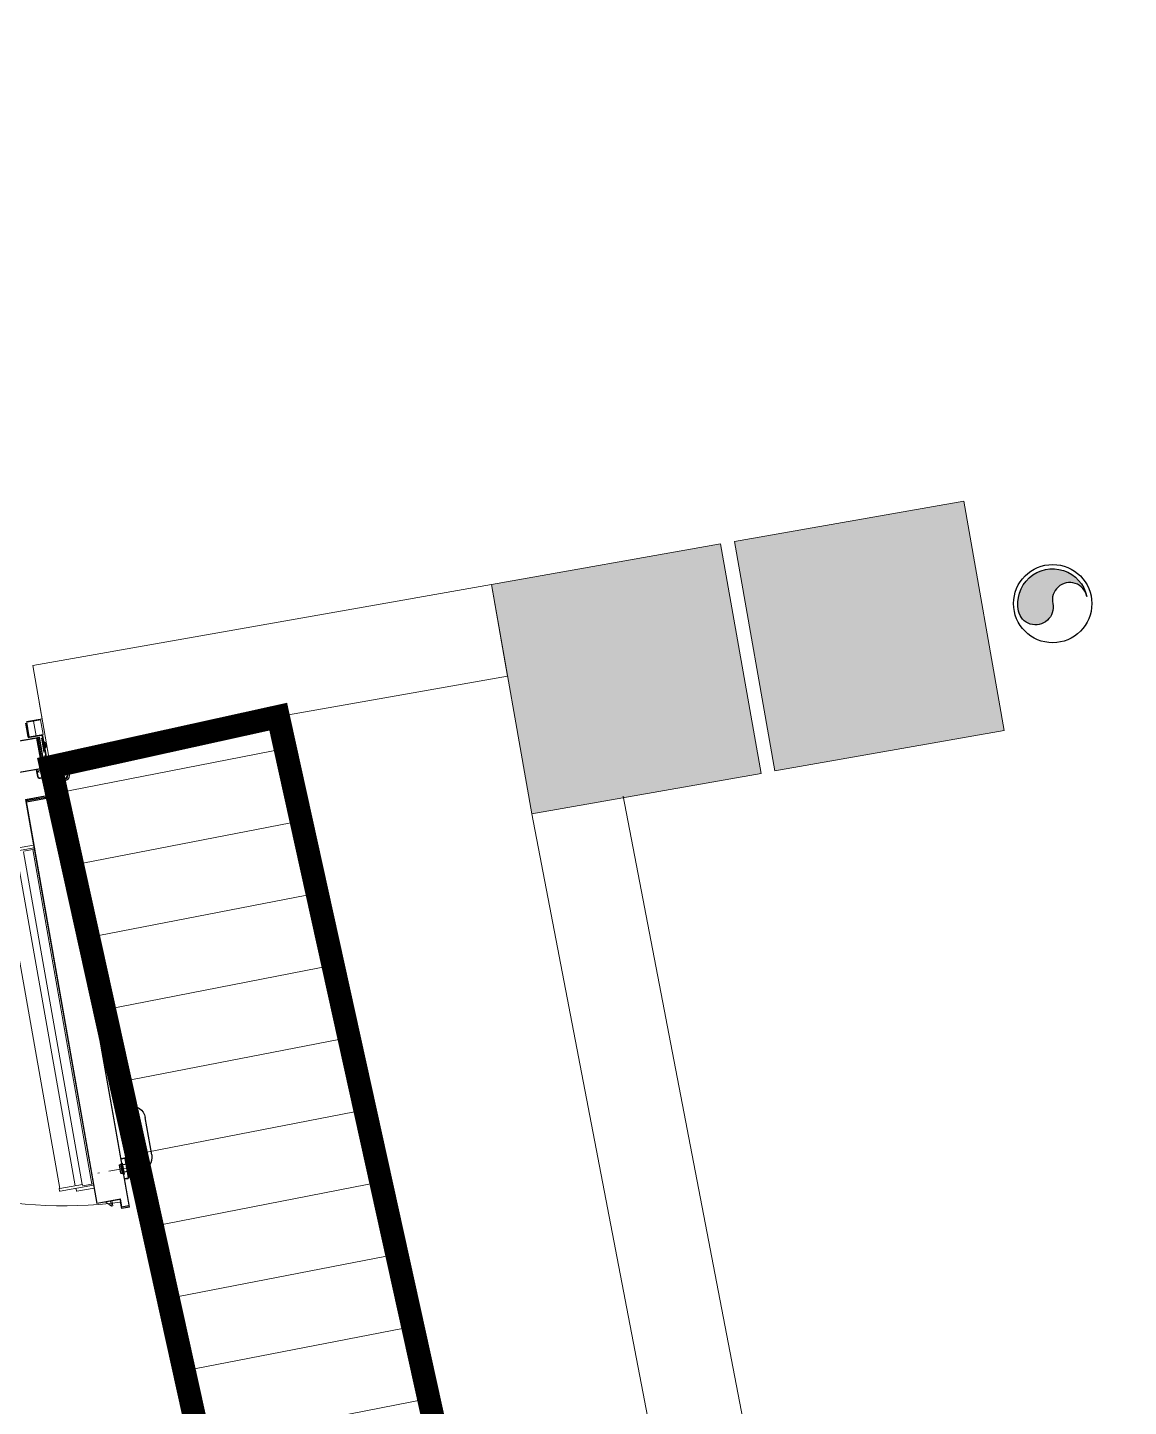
# Model space of a CAD drawing. Header units: centimetres. Extents: x 139057 to 200038, y 34824 to 80516.
# Drawn here: x 171570.5 to 171806.9, y 60644 to 60940 of the extents above; entities that cross this region are included whole.
import ezdxf

# ---------------------------------------------------------------- set-up
doc = ezdxf.new("R2010")
doc.units = ezdxf.units.CM
doc.header["$LTSCALE"] = 100
for name, pattern in [('DASHDOT', [2.35, 1.25, -0.5, 0.1, -0.5]), ('HIDDEN', [0.5, 0.25, -0.25]), ('HIDDEN2', [0.175, 0.125, -0.05]), ('TRATTEGGIATA', [0.75, 0.5, -0.25]), ('TRATTO-PUNTO', [1, 0.5, -0.25, 0, -0.25])]:
    doc.linetypes.add(name, pattern=pattern)
doc.layers.get('0').update_dxf_attribs({"lineweight": 0})
for name, color, linetype in [('1', 7, 'Continuous'), ('FOROMETRIE AREA G', 251, 'Continuous'), ('Layer1', 7, 'Continuous'), ('Layer2', 2, 'Continuous'), ('Layer3', 7, 'Continuous')]:
    doc.layers.add(name, color=color, linetype=linetype)
for name, color, linetype, lineweight in [('2', 8, 'HIDDEN', 18), ('3', 3, 'TRATTO-PUNTO', 15), ('4', 7, 'Continuous', 20), ('410_STRUTTURE_001-AM_0', 7, 'Continuous', 0), ('430_TAVOLATI_001-AM_0', 3, 'Continuous', 0), ('441_SERRAMENTI_001-AM_0', 1, 'Continuous', 0), ('454_PROIEZIONI_001-AM_0', 61, 'Continuous', 0), ('5', 7, 'Continuous', 20), ('6', 2, 'Continuous', 20)]:
    doc.layers.add(name, color=color, linetype=linetype, lineweight=lineweight)

# ---------------------------------------------------------------- blocks, each defined once
blk = doc.blocks.new('CRN190C')
at = {"layer": 'Layer1', "color": 9}
for p, q in [((-28.5, 11), (-28.5, -5.5)), ((-28.5, 11), (-27, 11)), ((-27, 11), (-27, -4.5)), ((-4.599999999627471, 0), (-4.599999999627471, -4)), ((-4.599999999627471, 0), (4.599999999627471, 0)), ((-3.099999999627471, 0), (-3.099999999627471, -4)), ((3.099999999627471, 0), (3.099999999627471, -4)), ((4.599999999627471, 0), (4.599999999627471, -4)), ((11.5, 11), (11.5, -4.5)), ((11.5, 11), (13, 11)), ((13, 11), (13, -5.5)), ((-28, -6), (-5.099999999627471, -6)), ((-27, -4.5), (-5.099999999627471, -4.5)), ((-5.099999999627471, -6), (5.099999999627471, -6)), ((11.5, -4.5), (5.099999999627471, -4.5)), ((5.099999999627471, -6), (12.5, -6))]:
    blk.add_line(p, q, dxfattribs=at)
for centre, radius, start, end in [((-28, -5.5), 0.5, 180, 270), ((-5.099999999627471, -4), 2, 270, 0), ((-5.099999999627471, -4), 0.5, 270, 0), ((5.099999999627471, -4), 2, 180, 270), ((5.099999999627471, -4), 0.5, 180, 270), ((12.5, -5.5), 0.5, 270, 0)]:
    blk.add_arc(centre, radius, start, end, dxfattribs=at)
at = {"layer": 'Layer2', "color": 9}
for p, q in [((-4, 0), (-3.099999999627471, -0.5)), ((4, -0.5), (3.099999999627471, 0)), ((-4, -1), (-3.099999999627471, -0.5)), ((-3.099999999627471, -1.5), (-4, -1)), ((-4, -2), (-3.099999999627471, -1.5)), ((-3.099999999627471, -2.5), (-4, -2)), ((-4, -3), (-3.099999999627471, -2.5)), ((-3.099999999627471, -3.5), (-4, -3)), ((-4, -4), (-3.099999999627471, -3.5)), ((-3.099999999627471, -4.5), (-4, -4)), ((-4, -5), (-3.099999999627471, -4.5)), ((-3.542220612987876, -5.254321880638599), (-4, -5)), ((3.099999999627471, -1), (4, -0.5)), ((4, -1.5), (3.099999999627471, -1)), ((3.099999999627471, -2), (4, -1.5)), ((4, -2.5), (3.099999999627471, -2)), ((3.099999999627471, -3), (4, -2.5)), ((4, -3.5), (3.099999999627471, -3)), ((3.099999999627471, -4), (4, -3.5)), ((4, -4.5), (3.099999999627471, -4)), ((3.306578544899821, -4.885234139859676), (4, -4.5)), ((4, -5.5), (3.52985579892993, -5.238808773458004)), ((3.866386853158474, -5.574229523539543), (4, -5.5))]:
    blk.add_line(p, q, dxfattribs=at)
blk = doc.blocks.new('COPRITESTA1C')
for p, q in [((0, 0), (0, -10)), ((0, 0), (21, 0)), ((21, 0), (21, -15)), ((-1, -10), (-1, -20)), ((-1, -10), (0, -10)), ((-1, -20), (16, -20))]:
    blk.add_line(p, q)
at = {"linetype": 'TRATTEGGIATA', "ltscale": 10}
for p, q in [((19.5, 0), (19.5, -15)), ((-1, -18.5), (16, -18.5))]:
    blk.add_line(p, q, dxfattribs=at)
blk.add_arc((16, -15), 3.5, 270, 0, dxfattribs=at)
blk.add_arc((16, -15), 5, 270, 0)
blk = doc.blocks.new('VTR0210A')
at = {"layer": 'Layer1', "color": 9}
for p, q in [((-33, 2.81114561855793), (-33, -1.81114561855793)), ((-32.91554175317287, 3.168916493654251), (-32.5, 4)), ((-32.88888888806105, -2.222222222015262), (-32.5, 4)), ((-32.5, 4), (-32, 3)), ((-32, -4), (-31.5, 4)), ((-32, 3), (-31.5, 4)), ((-31.5, 4), (-31, 3)), ((-31, -4), (-30.5, 4)), ((-31, 3), (-30.5, 4)), ((-30.5, 4), (-30, 3)), ((-30, -4), (-29.5, 4)), ((-30, 3), (-29.5, 4)), ((-29.5, 4), (-29, 3)), ((-29, -4), (-28.5, 4)), ((-29, 3), (-28.5, 4)), ((-28.5, 4), (-28, 3)), ((-28, -4), (-27.5, 4)), ((-28, 3), (-27.5, 4)), ((-27.5, 4), (-27, 3)), ((-27, -4), (-26.5, 4)), ((-27, 3), (-26.5, 4)), ((-26.5, 4), (-26, 3)), ((-26, -4), (-25.5, 4)), ((-26, 3), (-25.5, 4)), ((-25.5, 4), (-25, 3)), ((-25, -4), (-24.5, 4)), ((-25, 3), (-24.5, 4)), ((-24.5, 4), (-24, 3)), ((-24, -4), (-23.5, 4)), ((-24, 3), (-23.5, 4)), ((-23.5, 4), (-23, 3)), ((-23, -4), (-22.5, 4)), ((-23, 3), (-22.5, 4)), ((-22.5, 4), (-22, 3)), ((-22, -4), (-21.5, 4)), ((-22, 3), (-21.5, 4)), ((-21.5, 4), (-21, 3)), ((-21, -4), (-20.5, 4)), ((-21, 3), (-20.5, 4)), ((-20.5, 4), (-20, 3)), ((-20, -4), (-19.5, 4)), ((-20, 3), (-19.5, 4)), ((-19.5, 4), (-19, 3)), ((-19, -4), (-18.5, 4)), ((-19, 3), (-18.5, 4)), ((-18.5, 4), (-18, 3)), ((-18, -4), (-17.5, 4)), ((-18, 3), (-17.5, 4)), ((-17.5, 4), (-17, 3)), ((-17, -4), (-16.5, 4)), ((-17, 3), (-16.5, 4)), ((-16.5, 4), (-16, 3)), ((-16, -4), (-15.5, 4)), ((-16, 3), (-15.5, 4)), ((-15.5, 4), (-15, 3)), ((-15, -4), (-14.5, 4)), ((-15, 3), (-14.5, 4)), ((-14.5, 4), (-14, 3)), ((-14, -4), (-13.5, 4)), ((-14, 3), (-13.5, 4)), ((-13.5, 4), (-13, 3)), ((-13, -4), (-12.5, 4)), ((-13, 3), (-12.5, 4)), ((-12.5, 4), (-12, 3)), ((-12, -4), (-11.5, 4)), ((-12, 3), (-11.5, 4)), ((-11.5, 4), (-11, 3)), ((-11, -4), (-10.5, 4)), ((-11, 3), (-10.5, 4)), ((-10.5, 4), (-10, 3)), ((-10, 3), (-9.721114560961723, 3.557770876213908)), ((-8, 4), (-9.005572810769081, 4)), ((-8, 6.5), (-0.7999999970197678, 6.5)), ((-8, 6.5), (-8, -6.5)), ((-5, 3.193375673145056), (-6, 0)), ((-6, 0), (-5, -3.193375673145056)), ((-5, 3.193375673145056), (-5, -3.193375673145056)), ((0, 3.193375673145056), (-5, 3.193375673145056)), ((0, 5.699999999254942), (0, -5.699999999254942)), ((-32.91554175317287, -2.168916493654251), (-32, -4)), ((-32, -4), (-31.5, -3)), ((-31.5, -3), (-31, -4)), ((-31, -4), (-30.5, -3)), ((-30.5, -3), (-30, -4)), ((-30, -4), (-29.5, -3)), ((-29.5, -3), (-29, -4)), ((-29, -4), (-28.5, -3)), ((-28.5, -3), (-28, -4)), ((-28, -4), (-27.5, -3)), ((-27.5, -3), (-27, -4)), ((-27, -4), (-26.5, -3)), ((-26.5, -3), (-26, -4)), ((-26, -4), (-25.5, -3)), ((-25.5, -3), (-25, -4)), ((-25, -4), (-24.5, -3)), ((-24.5, -3), (-24, -4)), ((-24, -4), (-23.5, -3)), ((-23.5, -3), (-23, -4)), ((-23, -4), (-22.5, -3)), ((-22.5, -3), (-22, -4)), ((-22, -4), (-21.5, -3)), ((-21.5, -3), (-21, -4)), ((-21, -4), (-20.5, -3)), ((-20.5, -3), (-20, -4)), ((-20, -4), (-19.5, -3)), ((-19.5, -3), (-19, -4)), ((-19, -4), (-18.5, -3)), ((-18.5, -3), (-18, -4)), ((-18, -4), (-17.5, -3)), ((-17.5, -3), (-17, -4)), ((-17, -4), (-16.5, -3)), ((-16.5, -3), (-16, -4)), ((-16, -4), (-15.5, -3)), ((-15.5, -3), (-15, -4)), ((-15, -4), (-14.5, -3)), ((-14.5, -3), (-14, -4)), ((-14, -4), (-13.5, -3)), ((-13.5, -3), (-13, -4)), ((-13, -4), (-12.5, -3)), ((-12.5, -3), (-12, -4)), ((-12, -4), (-11.5, -3)), ((-11.5, -3), (-11, -4)), ((-11, -4), (-10.5, -3)), ((-10.5, -3), (-10.22111456096172, -3.557770876213908)), ((-8, -4), (-9.505572810769081, -4)), ((-8, -6.5), (-0.7999999970197678, -6.5)), ((0, -3.193375673145056), (-5, -3.193375673145056))]:
    blk.add_line(p, q, dxfattribs=at)
for centre, start, end in [((-32.20000000298023, 2.81114561855793), 153.4349486320124, 180), ((-9.005572810769081, 3.199999999254942), 90, 153.4349486320124), ((-0.7999999970197678, 5.699999999254942), 0, 90), ((-32.20000000298023, -1.81114561855793), 180, 206.5650513679876), ((-9.505572810769081, -3.199999999254942), 206.5650513679876, 270), ((-0.7999999970197678, -5.699999999254942), 270, 0)]:
    blk.add_arc(centre, 0.7999999999999999, start, end, dxfattribs=at)
at = {"layer": 'Layer3', "color": 9, "linetype": 'TRATTEGGIATA', "ltscale": 3}
for p, q in [((1.116899400949478, 0), (-37.18762405216694, 0)), ((-32.5, -3), (-32, 3)), ((-31.5, -3), (-31, 3)), ((-30.5, -3), (-30, 3)), ((-29.5, -3), (-29, 3)), ((-28.5, -3), (-28, 3)), ((-27.5, -3), (-27, 3)), ((-26.5, -3), (-26, 3)), ((-25.5, -3), (-25, 3)), ((-24.5, -3), (-24, 3)), ((-23.5, -3), (-23, 3)), ((-22.5, -3), (-22, 3)), ((-21.5, -3), (-21, 3)), ((-20.5, -3), (-20, 3)), ((-19.5, -3), (-19, 3)), ((-18.5, -3), (-18, 3)), ((-17.5, -3), (-17, 3)), ((-16.5, -3), (-16, 3)), ((-15.5, -3), (-15, 3)), ((-14.5, -3), (-14, 3)), ((-13.5, -3), (-13, 3)), ((-12.5, -3), (-12, 3)), ((-11.5, -3), (-11, 3)), ((-10.5, -3), (-10, 3))]:
    blk.add_line(p, q, dxfattribs=at)
blk = doc.blocks.new('COPRITESTA2C')
for p, q in [((0, 0), (44, 0)), ((0, 0), (0, -10)), ((44, 0), (44, -15)), ((-1, -10), (-1, -20)), ((-1, -10), (0, -10)), ((-1, -20), (39, -20))]:
    blk.add_line(p, q)
at = {"linetype": 'TRATTEGGIATA', "ltscale": 10}
for p, q in [((42.5, 0), (42.5, -15)), ((-1, -18.5), (39, -18.5))]:
    blk.add_line(p, q, dxfattribs=at)
blk.add_arc((39, -15), 5, 270, 0)
blk.add_arc((39, -15), 3.5, 270, 0, dxfattribs=at)
blk = doc.blocks.new('rf')
at = {"layer": 'Layer1', "color": 9, "linetype": 'Continuous'}
for p, q in [((-5, -126), (-5, 0)), ((0, 0), (-5, 0)), ((0, -125), (0, 0)), ((11.60000000149012, -117), (6.600000001490116, -117)), ((6.600000001490116, -125), (6.600000001490116, -117)), ((11.60000000149012, -126), (11.60000000149012, -117)), ((24.39999999850988, -126), (24.39999999850988, -117)), ((29.39999999850988, -117), (24.39999999850988, -117)), ((29.39999999850988, -125), (29.39999999850988, -117)), ((30, -125), (30, -103)), ((35, -103), (30, -103)), ((35, -126), (35, -103)), ((7.600000001490116, -130), (-1, -130)), ((6.600000001490116, -125), (0, -125)), ((29.69999999925494, -130), (7.600000001490116, -130)), ((24.39999999850988, -125), (11.60000000149012, -125)), ((31, -130), (28.39999999850988, -130)), ((30, -125), (29.39999999850988, -125))]:
    blk.add_line(p, q, dxfattribs=at)
for centre, start, end in [((-1, -126), 180, 270), ((7.600000001490116, -126), 270, 0), ((28.39999999850988, -126), 180, 270), ((31, -126), 270, 0)]:
    blk.add_arc(centre, 4, start, end, dxfattribs=at)
at = {"layer": 'Layer2', "color": 9, "linetype": 'Continuous'}
for p, q in [((11.60000000149012, -117), (10, -118)), ((10, -118), (11.60000000149012, -119)), ((25.19999999925494, -117), (24.39999999850988, -117.5)), ((24.39999999850988, -117.5), (26, -118.5)), ((11.60000000149012, -119), (10, -120)), ((10, -120), (11.60000000149012, -121)), ((11.60000000149012, -121), (10, -122)), ((10, -122), (11.60000000149012, -123)), ((11.60000000149012, -123), (10, -124)), ((10, -124), (11.60000000149012, -125)), ((11.60000000149012, -125), (10, -126)), ((10, -126), (11.49007529392838, -126.9312970638275)), ((11.44703112542629, -127.0956055521965), (10, -128)), ((10, -128), (10.74816414341331, -128.4676025956869)), ((26, -118.5), (24.39999999850988, -119.5)), ((24.39999999850988, -119.5), (26, -120.5)), ((26, -120.5), (24.39999999850988, -121.5)), ((24.39999999850988, -121.5), (26, -122.5)), ((26, -122.5), (24.39999999850988, -123.5)), ((24.39999999850988, -123.5), (26, -124.5)), ((26, -124.5), (24.39999999850988, -125.5)), ((24.39999999850988, -125.5), (26, -126.5)), ((26, -126.5), (24.63566941022873, -127.3527066260576)), ((24.80449438095093, -127.7528089880943), (26, -128.5)), ((26, -128.5), (25.53454581275582, -128.7909088730812))]:
    blk.add_line(p, q, dxfattribs=at)
blk = doc.blocks.new('PORTA 150 RUOTATA')
at = {"linetype": 'Continuous', "ltscale": 10}
for p, q in [((14758196.89076778, 36713214.48210451), (14758196.89076778, 36713334.48210451)), ((14758196.89076778, 36713297.98210451), (14758230.84076778, 36713297.98210451)), ((14758201.84076778, 36713296.48210451), (14758201.84076778, 36713297.98210451)), ((14758232.34076778, 36713265.98210451), (14758232.34076778, 36713294.98210451)), ((14758233.84076778, 36713294.98210451), (14758233.84076778, 36713265.98210451)), ((14758201.84076778, 36713220.97131908), (14758201.84076778, 36713261.48210451)), ((14758203.34076778, 36713261.48210451), (14758203.34076778, 36713220.97131908)), ((14758204.84076778, 36713264.48210451), (14758230.84076778, 36713264.48210451)), ((14758230.84076778, 36713262.98210451), (14758204.84076778, 36713262.98210451)), ((14758232.34076778, 36713267.38210451), (14758233.84076778, 36713267.38210451)), ((14758199.23010761, 36713246.54276468), (14758201.40142795, 36713248.71408503)), ((14758200.29076778, 36713245.48210451), (14758199.23010761, 36713246.54276468)), ((14758199.23010761, 36713237.42144434), (14758199.23010761, 36713246.54276468)), ((14758200.29076778, 36713238.48210451), (14758199.23010761, 36713237.42144434)), ((14758199.23010761, 36713237.42144434), (14758201.40142795, 36713235.25012399)), ((14758200.29076778, 36713245.48210451), (14758202.46208813, 36713247.65342485)), ((14758200.29076778, 36713245.48210451), (14758200.29076778, 36713238.48210451)), ((14758200.29076778, 36713238.48210451), (14758202.46208813, 36713236.31078417)), ((14758209.31143058, 36713259.98210451), (14759090.26512465, 36713259.98210451)), ((14758209.31143058, 36713259.98210451), (14758209.31143058, 36713210.28210451)), ((14758210.11143058, 36713259.18210451), (14759089.46512464, 36713259.18210451)), ((14758210.11143058, 36713259.18210451), (14758210.11143058, 36713209.48210451)), ((14758106.79076778, 36713214.48210451), (14758202.84076778, 36713214.48210451)), ((14758138.34076778, 36713195.98210451), (14758138.34076778, 36713214.48210451)), ((14758139.84076778, 36713214.48210451), (14758139.84076778, 36713195.98210451)), ((14758181.84076778, 36713195.98210451), (14758181.84076778, 36713211.48210451)), ((14758183.34076778, 36713195.98210451), (14758183.34076778, 36713211.48210451)), ((14758184.09056402, 36713212.98210451), (14758184.09056402, 36713214.48210451)), ((14758202.84076778, 36713212.98210451), (14758184.09056402, 36713212.98210451)), ((14758189.34076778, 36713211.08210451), (14758189.34076778, 36713192.98210451)), ((14758189.34076778, 36713211.08210451), (14758204.64076778, 36713211.08210451)), ((14758190.14076778, 36713210.28210451), (14758190.14076778, 36713193.78210451)), ((14758190.14076778, 36713210.28210451), (14758209.31143058, 36713210.28210451)), ((14758192.21143058, 36713210.28210451), (14758192.21143058, 36713194.48210451)), ((14758193.01143058, 36713209.48210451), (14758193.01143058, 36713194.48210451)), ((14758210.11143058, 36713209.48210451), (14758193.01143058, 36713209.48210451)), ((14758204.06949585, 36713216.84246916), (14758202.38331165, 36713219.25058977)), ((14758203.61203972, 36713220.11095442), (14758205.29822392, 36713217.70283382)), ((14758204.64076778, 36713211.08210451), (14758204.64076778, 36713210.28210451)), ((14758141.34076778, 36713194.48210451), (14758181.34076778, 36713194.48210451)), ((14758141.34076778, 36713192.98210451), (14758181.34076778, 36713192.98210451)), ((14758160.03148931, 36713192.46842614), (14758141.54076778, 36713192.46842614)), ((14758141.54076778, 36713189.46842614), (14758141.54076778, 36713192.46842614)), ((14758160.03148931, 36713189.46842614), (14758141.54076778, 36713189.46842614)), ((14758160.03148931, 36713189.26842614), (14758143.54076778, 36713189.26842614)), ((14758143.54076778, 36713189.26842614), (14758143.54076778, 36713186.26842614)), ((14758158.65138615, 36713186.26842614), (14758143.54076778, 36713186.26842614)), ((14758163.13009305, 36713183.89638554), (14758160.75175472, 36713188.81658951)), ((14758164.24082512, 36713182.05810522), (14758160.93182108, 36713188.90363036)), ((14758162.34076778, 36713192.98210451), (14758162.34076778, 36713194.48210451)), ((14758166.94182041, 36713183.36371789), (14758163.63281637, 36713190.20924302)), ((14758173.34076778, 36713192.98210451), (14758173.34076778, 36713194.48210451)), ((14758177.13971516, 36713183.36371789), (14758180.4487192, 36713190.20924302)), ((14758179.53735594, 36713180.97098411), (14758183.32978084, 36713188.81658951)), ((14758179.84071045, 36713182.05810522), (14758183.14971449, 36713188.90363036)), ((14758180.23285711, 36713182.40980699), (14758183.32978084, 36713188.81658951)), ((14758181.34076778, 36713194.48210451), (14758181.34076778, 36713192.98210451)), ((14758181.80621208, 36713178.77138056), (14758185.43014941, 36713186.26842614)), ((14758184.05004625, 36713189.46842614), (14758227.16576778, 36713189.46842614)), ((14758184.05004625, 36713189.26842614), (14758225.16576778, 36713189.26842614)), ((14758185.43014941, 36713186.26842614), (14758225.16576778, 36713186.26842614)), ((14758189.34076778, 36713192.98210451), (14759110.29446185, 36713192.98210451)), ((14758190.14076778, 36713193.78210451), (14759109.49446185, 36713193.78210451)), ((14758193.01143058, 36713194.48210451), (14758192.21143058, 36713194.48210451)), ((14758227.16576778, 36713189.46842614), (14758227.16576778, 36713192.46842614)), ((14758173.29076778, 36713170.96842614), (14758170.79076778, 36713170.96842614)), ((14758172.04076778, 36713169.71842614), (14758172.04076778, 36713172.21842614)), ((14758179.8437222, 36713161.20298184), (14758187.34076778, 36713157.57904451)), ((14758182.04332575, 36713163.47183798), (14758189.88893116, 36713159.67941308)), ((14758183.13044687, 36713163.16848347), (14758189.97597201, 36713159.85947943)), ((14758183.48214864, 36713162.77633681), (14758189.88893116, 36713159.67941308)), ((14758184.43605953, 36713165.86947876), (14758191.28158467, 36713162.56047472)), ((14758187.34076778, 36713157.57904451), (14758187.34076778, 36713117.84342614)), ((14758190.34076778, 36713158.95914767), (14758190.34076778, 36713117.84342614)), ((14758190.54076778, 36713158.95914767), (14758190.54076778, 36713115.84342614)), ((14758194.05444616, 36713153.66842613), (14758194.05444616, 36712232.71473207)), ((14758212.15444616, 36713153.66842613), (14758194.05444616, 36713153.66842613)), ((14758194.85444616, 36713152.86842614), (14758194.85444616, 36712233.51473207)), ((14758211.35444616, 36713152.86842614), (14758194.85444616, 36713152.86842614)), ((14758195.55444616, 36713149.99776334), (14758195.55444616, 36713150.79776334)), ((14758211.35444616, 36713150.79776334), (14758195.55444616, 36713150.79776334)), ((14758210.55444616, 36713149.99776334), (14758195.55444616, 36713149.99776334)), ((14758210.55444616, 36713132.89776334), (14758210.55444616, 36713149.99776334)), ((14758211.35444616, 36713133.69776334), (14758211.35444616, 36713152.86842614)), ((14758212.15444616, 36713153.66842613), (14758212.15444616, 36713138.36842614)), ((14758190.34076778, 36713117.84342614), (14758187.34076778, 36713117.84342614)), ((14758190.54076778, 36713115.84342614), (14758193.54076778, 36713115.84342614)), ((14758261.14455678, 36713132.89776334), (14758210.55444616, 36713132.89776334)), ((14758261.94455678, 36713133.69776334), (14758211.35444616, 36713133.69776334)), ((14758261.14455678, 36712252.74406927), (14758261.14455678, 36713132.89776334)), ((14758261.94455678, 36712252.74406927), (14758261.94455678, 36713133.69776334)), ((14758212.15444616, 36712232.71473207), (14758194.05444616, 36712232.71473207)), ((14758211.35444616, 36712233.51473207), (14758194.85444616, 36712233.51473207)), ((14758210.55444616, 36712236.44406927), (14758195.55444616, 36712236.44406927)), ((14758195.55444616, 36712235.64406928), (14758195.55444616, 36712236.44406927)), ((14758211.35444616, 36712235.64406928), (14758195.55444616, 36712235.64406928)), ((14758210.55444616, 36712236.44406927), (14758210.55444616, 36712253.54406928)), ((14758261.25444616, 36712253.54406928), (14758210.55444616, 36712253.54406928)), ((14758211.35444616, 36712233.51473207), (14758211.35444616, 36712252.74406927)), ((14758262.05444616, 36712252.74406927), (14758211.35444616, 36712252.74406927)), ((14758212.15444616, 36712248.01473207), (14758211.35444616, 36712248.01473207)), ((14758212.15444616, 36712248.01473207), (14758212.15444616, 36712232.71473207)), ((14758229.18731448, 36712252.54406928), (14758229.18731448, 36712241.54406928)), ((14758232.18731448, 36712241.54406928), (14758229.18731448, 36712241.54406928)), ((14758232.18731448, 36712252.54406928), (14758232.18731448, 36712241.54406928)), ((14758242.68731448, 36712252.04406928), (14758232.18731448, 36712242.04406928)), ((14758242.68731448, 36712252.54406928), (14758242.68731448, 36712252.04406928))]:
    blk.add_line(p, q, dxfattribs=at)
at = {"color": 9, "linetype": 'Continuous', "ltscale": 10}
for p, q in [((14758203.84076778, 36713256.98210451), (14758205.84076778, 36713256.98210451)), ((14758203.84076778, 36713256.98210451), (14758203.84076778, 36713226.98210451)), ((14758205.84076778, 36713256.98210451), (14758205.84076778, 36713226.98210451)), ((14758203.84076778, 36713226.98210451), (14758205.84076778, 36713226.98210451)), ((14758160.42909776, 36713182.59077287), (14758158.65138615, 36713186.26842614)), ((14758300.48856297, 36713033.97961769), (14758261.94455678, 36713033.97961769)), ((14758334.94455678, 36713027.97959448), (14758261.94455678, 36713027.97959448)), ((14758284.92853805, 36713024.97959448), (14758261.94455678, 36713024.97959448)), ((14758265.08450646, 36713024.97959448), (14758265.08450646, 36712295.55427197)), ((14758285.92853805, 36713023.97959448), (14758285.92853805, 36712298.55427197)), ((14758301.48856297, 36713021.97959448), (14758301.48856297, 36712298.55427197)), ((14758334.94455678, 36713021.97959448), (14758334.94455678, 36712298.55427197)), ((14758285.03842743, 36712295.55427197), (14758262.05444616, 36712295.55427197)), ((14758335.05444616, 36712292.55427197), (14758262.05444616, 36712292.55427197)), ((14758299.59845234, 36712286.55424877), (14758262.05444616, 36712286.55424877)), ((14758335.05444616, 36712298.55427197), (14758285.03842743, 36712298.55427197)), ((14758285.03842743, 36712298.55427197), (14758285.03842743, 36712295.55427197)), ((14758300.59845234, 36712287.55424877), (14758300.59845234, 36712292.55427197)), ((14758336.05444616, 36712297.55427197), (14758336.05444616, 36712293.55427197))]:
    blk.add_line(p, q, dxfattribs=at)
for points in [[(14758200.84076778, 36713264.48210451), (14758215.84076778, 36713264.48210451), (14758215.84076778, 36713296.48210451), (14758200.84076778, 36713296.48210451)], [(14758215.84076778, 36713264.48210451), (14758230.84076778, 36713264.48210451), (14758230.84076778, 36713296.48210451), (14758215.84076778, 36713296.48210451)]]:
    blk.add_lwpolyline(points, close=True, dxfattribs=at)
at = {"linetype": 'Continuous', "ltscale": 10}
for radius in [9, 7.5, 7.25]:
    blk.add_circle((14758172.04076778, 36713170.96842614), radius, dxfattribs=at)
for centre, radius, start, end in [((14758204.84076778, 36713261.48210451), 3.000000000000965, 90, 180), ((14758204.84076778, 36713261.48210451), 1.500000000006593, 90, 180), ((14758230.84076778, 36713265.98210451), 1.499999999999439, 270, 0), ((14758230.84076778, 36713265.98210451), 3.000000000003052, 270, 0), ((14758200.34076778, 36713249.7747452), 1.5, 314.9999998490727, 0), ((14758200.34076778, 36713234.18946382), 1.5, 0, 45.00000015092728), ((14758200.34076778, 36713249.7747452), 3, 314.9999998490727, 0), ((14758200.34076778, 36713234.18946382), 3, 0, 45.00000015092728), ((14758184.84076778, 36713211.48210451), 3.000000000003945, 90, 180), ((14758184.84076778, 36713211.48210451), 1.5, 90, 180), ((14758204.84076778, 36713220.97131908), 2.999999999995282, 180, 214.999999962705), ((14758202.84076778, 36713215.98210451), 2.99999999999963, 270, 34.99999996270503), ((14758202.84076778, 36713215.98210451), 1.500000000002419, 270, 34.99999996270503), ((14758204.84076778, 36713220.97131908), 1.500000000005399, 180, 214.999999962705), ((14758141.34076778, 36713195.98210451), 2.999999999999178, 180, 270), ((14758141.34076778, 36713195.98210451), 1.500000000002719, 180, 270), ((14758172.04076778, 36713170.96842614), 12.5, 156.6024934352871, 108.120021688314), ((14758160.03148931, 36713188.46842614), 4, 25.79828960231506, 90), ((14758160.03148931, 36713188.46842614), 1, 25.79828960231506, 90), ((14758160.03148931, 36713188.46842614), 0.8, 25.79828960231506, 90), ((14758153.22644365, 36713179.1091391), 8, 336.6024934352872, 25.79828960231506), ((14758172.04076778, 36713170.96842614), 9.5, 156.6024934352871, 108.120021688314), ((14758153.22644365, 36713179.1091391), 11, 336.6024934352872, 25.79828960231506), ((14758167.84215217, 36713183.79892211), 4, 205.7982896023151, 288.120021688314), ((14758176.23938339, 36713183.79892211), 1, 251.879978311686, 334.2017103976849), ((14758176.23938339, 36713183.79892211), 4, 318.9945976625803, 334.2017103976849), ((14758180.34076778, 36713195.98210451), 3.000000000000072, 270, 0), ((14758180.34076778, 36713195.98210451), 1.499999999998546, 270, 0), ((14758189.54076778, 36713158.95914767), 4, 0, 64.20171044413068)]:
    blk.add_arc(centre, radius, start, end, dxfattribs=at)
at = {"color": 9, "linetype": 'Continuous', "ltscale": 10}
for centre, start, end in [((14758167.84215217, 36713183.79892211), 205.7982896023151, 288.120021688314), ((14758299.59845234, 36712287.55424877), 270, 0), ((14758335.05444616, 36712297.55427197), 0, 90), ((14758335.05444616, 36712293.55427197), 270, 0)]:
    blk.add_arc(centre, 1, start, end, dxfattribs=at)
at = {"color": 1, "linetype": 'HIDDEN', "ltscale": 10}
blk.add_arc((14758172.04076778, 36713170.96842614), 924.8536940653212, 272.4858696678766, 0, dxfattribs=at)
at = {"layer": '1', "linetype": 'Continuous'}
for p, q in [((14758180.80463545, 36712446.66235472), (14758157.80463545, 36712446.66235472)), ((14758180.80463545, 36712423.66235472), (14758180.80463545, 36712446.66235472)), ((14758127.80463545, 36712335.16235472), (14758127.80463545, 36712416.66235472)), ((14758150.80463545, 36712335.16235472), (14758150.80463545, 36712416.66235472)), ((14758180.80463545, 36712423.66235472), (14758157.80463545, 36712423.66235472)), ((14758183.30463545, 36712328.16235472), (14758157.80463545, 36712328.16235472)), ((14758184.30463545, 36712327.16235472), (14758184.30463545, 36712306.16235472)), ((14758184.30463545, 36712324.66235472), (14758196.80463545, 36712324.66235472)), ((14758184.80463545, 36712337.16235472), (14758184.80463545, 36712296.16235472)), ((14758186.00463545, 36712337.16235472), (14758186.00463545, 36712296.16235472)), ((14758193.80463545, 36712339.16235472), (14758186.80463545, 36712339.16235472)), ((14758193.80463545, 36712337.96235472), (14758186.80463545, 36712337.96235472)), ((14758193.80463545, 36712339.16235472), (14758193.80463545, 36712337.96235472)), ((14758196.80463545, 36712307.16235472), (14758196.80463545, 36712326.16235472)), ((14758196.80463545, 36712326.16235472), (14758198.80463545, 36712326.16235472)), ((14758199.80463545, 36712308.16235472), (14758199.80463545, 36712325.16235472)), ((14758183.30463545, 36712305.16235472), (14758157.80463545, 36712305.16235472)), ((14758184.30463545, 36712308.66235472), (14758196.80463545, 36712308.66235472)), ((14758193.80463545, 36712295.36235472), (14758186.80463545, 36712295.36235472)), ((14758193.80463545, 36712294.16235472), (14758186.80463545, 36712294.16235472)), ((14758193.80463545, 36712295.36235472), (14758193.80463545, 36712294.16235472)), ((14758196.80463545, 36712307.16235472), (14758198.80463545, 36712307.16235472)), ((14758247.98731449, 36712252.54406928), (14758247.98731449, 36712252.74406927)), ((14758247.98731449, 36712252.54406928), (14758247.98731449, 36712252.54406928))]:
    blk.add_line(p, q, dxfattribs=at)
for centre, radius, start, end in [((14758157.80463545, 36712416.66235472), 30, 90, 180), ((14758157.80463545, 36712416.66235472), 7, 90, 180), ((14758157.80463545, 36712335.16235472), 30, 180, 270), ((14758157.80463545, 36712335.16235472), 7, 180, 270), ((14758183.30463545, 36712327.16235472), 1, 0, 90), ((14758186.80463545, 36712337.16235472), 2, 90, 180), ((14758186.80463545, 36712337.16235472), 0.8, 90, 180), ((14758198.80463545, 36712325.16235472), 1, 0, 90), ((14758183.30463545, 36712306.16235472), 1, 270, 0), ((14758186.80463545, 36712296.16235472), 2, 180, 270), ((14758186.80463545, 36712296.16235472), 0.8, 180, 270), ((14758198.80463545, 36712308.16235472), 1, 270, 0)]:
    blk.add_arc(centre, radius, start, end, dxfattribs=at)
at = {"layer": '2', "linetype": 'DASHDOT', "ltscale": 0.4}
blk.add_line((14758174.90652584, 36712316.66235472), (14758267.3696543, 36712316.66235472), dxfattribs=at)
at = {"layer": '2', "linetype": 'Continuous'}
for p, q in [((14758192.71788631, 36712304.66235472), (14758192.71788631, 36712328.66235472)), ((14758192.71788631, 36712328.66235472), (14758193.71788631, 36712328.66235472)), ((14758193.71788631, 36712304.66235472), (14758193.71788631, 36712328.66235472)), ((14758194.08029711, 36712304.66235472), (14758194.08029711, 36712328.66235472)), ((14758194.08029711, 36712328.66235472), (14758195.08029711, 36712328.66235472)), ((14758195.08029711, 36712304.66235472), (14758195.08029711, 36712328.66235472)), ((14758192.71788631, 36712304.66235472), (14758193.71788631, 36712304.66235472)), ((14758194.08029711, 36712304.66235472), (14758195.08029711, 36712304.66235472))]:
    blk.add_line(p, q, dxfattribs=at)
at = {"layer": '4', "linetype": 'Continuous'}
blk.add_line((14758184.79050898, 36712306.66235472), (14758184.79050898, 36712326.66235472), dxfattribs=at)
at = {"layer": '5', "linetype": 'Continuous', "ltscale": 10}
blk.add_line((14758230.84076778, 36713296.48210451), (14758201.84076778, 36713296.48210451), dxfattribs=at)
at = {"layer": '6', "linetype": 'Continuous', "ltscale": 10}
blk.add_line((14758212.15444616, 36713138.36842614), (14758211.35444616, 36713138.36842614), dxfattribs=at)
at = {"layer": '6', "linetype": 'Continuous'}
for p, q in [((14758195.50463545, 36712305.66235472), (14758195.50463545, 36712327.66235472)), ((14758195.50463545, 36712327.66235472), (14758196.50463545, 36712327.66235472)), ((14758196.50463545, 36712305.66235472), (14758196.50463545, 36712327.66235472)), ((14758195.50463545, 36712305.66235472), (14758196.50463545, 36712305.66235472))]:
    blk.add_line(p, q, dxfattribs=at)
at = {"layer": 'Layer1'}
for p, q in [((14758184.05004625, 36713192.46842614), (14758227.16576778, 36713192.46842614)), ((14758225.16576778, 36713189.26842614), (14758225.16576778, 36713186.26842614)), ((14758193.54076778, 36713158.95914767), (14758193.54076778, 36713115.84342614))]:
    blk.add_line(p, q, dxfattribs=at)
for radius in [4, 1, 0.8]:
    blk.add_arc((14758184.05004625, 36713188.46842614), radius, 90, 154.201710397685, dxfattribs=at)
at = {"color": 9, "linetype": 'Continuous', "ltscale": 10, "xscale": -0.5, "yscale": 0.5, "zscale": 0.5}
blk.add_blockref('rf', (14758212.67048359, 36713258.78210451), dxfattribs=at)
at = {"color": 9, "linetype": 'Continuous', "ltscale": 10, "xscale": -1}
blk.add_blockref('CRN190C', (14758153.21840765, 36713200.95588402), dxfattribs=at)
at = {"color": 9, "linetype": 'Continuous', "ltscale": 10}
for p, rotation in [((14758203.67048359, 36713176.01842614), 270), ((14758177.09076778, 36713139.33871033), 180)]:
    blk.add_blockref('VTR0210A', p, dxfattribs=dict(at, rotation=rotation))
at = {"linetype": 'Continuous', "ltscale": 10, "xscale": -1}
blk.add_blockref('COPRITESTA1C', (14758159.34076778, 36713193.02547663), dxfattribs=at)
at = {"linetype": 'Continuous', "ltscale": 10}
blk.add_blockref('COPRITESTA2C', (14758184.66576778, 36713192.46842614), dxfattribs=at)
at = {"linetype": 'Continuous', "ltscale": 10, "rotation": 270}
blk.add_blockref('COPRITESTA2C', (14758193.54076778, 36713158.34342614), dxfattribs=at)
at = {"layer": '3', "linetype": 'Continuous', "xscale": -0.5, "yscale": 0.5, "zscale": 0.5, "rotation": 270}
blk.add_blockref('rf', (14758260.74455678, 36713130.33871033), dxfattribs=at)
at = {"layer": '6', "linetype": 'Continuous', "ltscale": 10, "rotation": 270}
blk.add_blockref('VTR0210A', (14758153.21840765, 36713176.45588402), dxfattribs=at)
blk = doc.blocks.new('DN150')
h = blk.add_hatch(color=253)
edge = h.paths.add_edge_path()
edge.add_arc((-0.1271796729415249, 0.0002251118421554565), 75.0000000008007, -90.20196108935022, 90.20196108935028, ccw=False)
edge.add_arc((-0.1301887407535803, -37.4999968712512), 37.50022285829778, 269.6006753150027, 449.8010872153839)
edge.add_arc((-0.1924450993582719, 37.49989619376069), 37.50038999283402, 89.89656760298652, 270.2940325091091, ccw=False)
edge.add_arc((-0.2581472504330156, 75.00023294864644), 0.1333991641081719, 180.2034860370129, 359.9966212430112, ccw=False)
at = {"color": 253}
blk.add_lwpolyline([(-0.3915455732494593, 74.99975918233395, -1.003531113011555), (-0.3915455732494593, -74.99930895864964, 1.001750454913192), (-1.154839992523193e-07, 0, -1.003474564946119), (-0.1247480865567923, 75.00022508203983, -0.9981963915986242)], format="xyb", close=True, dxfattribs=at)
blk.add_circle((-1.154839992523193e-07, 0), 84)

msp = doc.modelspace()

# ---------------------------------------------------------------- hatches: boundary and pattern name
at = {"layer": '410_STRUTTURE_001-AM_0'}
h = msp.add_hatch(color=256, dxfattribs=at)
h.paths.add_polyline_path([(173097.3597190237, 66917.94424411071, 1), (173132.3597190237, 66917.94424411071, 1)])
h.paths.add_polyline_path([(172464.0278316519, 67114.31689942045), (172425.2407945941, 67124.09267337037), (172393.4695292661, 66998.03480293018), (172432.2565663221, 66988.25902898771)])
h.paths.add_polyline_path([(172268.7627634505, 66557.0875554101), (172239.6106112773, 66564.1693647669), (172225.4469925767, 66505.86506042046), (172254.5991447499, 66498.7832510711)])
h.paths.add_polyline_path([(171904.4153998984, 66525.13660018308, 1), (171974.4153998984, 66525.13660018308, 1)])
h.paths.add_polyline_path([(171852.1739725998, 66563.613365093), (171803.3583940106, 66574.43183480365), (171792.5399242999, 66525.6162562163), (171841.355502891, 66514.79778650565)])
h.paths.add_polyline_path([(171939.4722675221, 67132.43510292632), (171987.7863424743, 67119.56070347292), (172000.6607419295, 67167.8747784288), (171952.3466669755, 67180.7491778822)])
h.paths.add_polyline_path([(172118.755045435, 67125.68212919099, 1), (172048.755045435, 67125.68212919099, 1)])
h.paths.add_polyline_path([(171575.4020752242, 65289.1204673664), (171624.9607316019, 65282.49177383047), (171631.5894251397, 65332.05043021005), (171582.030768762, 65338.67912374598)])
h.paths.add_polyline_path([(171698.3442291195, 65301.53604114961, 1), (171768.3442291195, 65301.53604114961, 1)])
h.paths.add_polyline_path([(172000.85312024, 65311.96289384526), (171999.4899485378, 65287.00129923385), (172079.3920958998, 65282.69570370924), (172080.7372251569, 65307.65827054691)])
h.paths.add_polyline_path([(172504.8985963861, 65260.35914362383, 1), (172469.8985963861, 65260.35914362383, 1)])
h.paths.add_polyline_path([(173206.6802780988, 65219.16983307314, 1), (173276.6802780988, 65219.16983307314, 1)])
h.paths.add_polyline_path([(173189.9447935472, 64670.8234884904, 1), (173259.9447935472, 64670.8234884904, 1)])
h.paths.add_polyline_path([(171897.3524127068, 64618.34626780611), (171927.326457637, 64617.09861061138), (171929.8132949347, 64677.04705272776), (171899.8392500045, 64678.29470992249)])
h.paths.add_polyline_path([(171707.5735444153, 64680.86396315855, 1), (171637.5735444153, 64680.86396315855, 1)])
h.paths.add_polyline_path([(171506.142188274, 64661.20356748414), (171555.9392036131, 64656.70276053411), (171560.4400105687, 64706.49977587324), (171510.6429952277, 64711.00058283073)])
h.paths.add_polyline_path([(171463.9049486393, 64032.07795883876), (171513.8628991755, 64030.0277934016), (171515.9130646071, 64079.98574394148), (171465.9551140709, 64082.0359093712)])
h.paths.add_polyline_path([(171511.6954636598, 63977.07735274148), (171513.7404157227, 64027.03551694912), (171463.7822515151, 64029.08046901387), (171461.7372994522, 63979.12230480623)])
h.paths.add_polyline_path([(171605.5459887484, 64055.92791824949, 1), (171675.5459887484, 64055.92791824949, 1)])
h.paths.add_polyline_path([(171905.9447454462, 64101.36842717391), (171880.9642293832, 64102.3559473471), (171877.6854318554, 64022.42307797235), (171902.6659479203, 64021.43555779171)])
h.paths.add_polyline_path([(173199.5859544488, 64122.30648230177, 1), (173269.5859544488, 64122.30648230177, 1)])
h.paths.add_polyline_path([(173235.5815770669, 63574.88579462629, 1), (173305.5815770669, 63574.88579462629, 1)])
h.paths.add_polyline_path([(172861.3538126039, 63523.01742986005), (172858.6470479245, 63552.89507074815), (172798.891766152, 63547.48154138934), (172801.5985308295, 63517.60390050125)])
h.paths.add_polyline_path([(172419.0581464382, 63501.44394651216, 1), (172489.0581464382, 63501.44394651216, 1)])
h.paths.add_polyline_path([(171880.4413315101, 63484.64360186618), (171855.4627520429, 63485.67895043802), (171852.0309130239, 63405.7525054903), (171877.009492491, 63404.71715691846)])
h.paths.add_polyline_path([(171602.6261898788, 63428.01032598477, 1), (171672.6261898788, 63428.01032598477, 1)])
h.paths.add_polyline_path([(171448.5199661913, 63390.69967883241), (171498.5195865413, 63390.50483290267), (171498.7144324692, 63440.50445325088), (171448.714812121, 63440.69929918063)])
h.paths.add_polyline_path([(171461.0238141814, 62750.09874701661), (171510.984733312, 62752.07524890613), (171509.0082314262, 62802.036168033), (171459.0473122975, 62800.05966615093)])
h.paths.add_polyline_path([(171629.1265570564, 62798.43110591334, 1), (171699.1265570564, 62798.43110591334, 1)])
h.paths.add_polyline_path([(171855.4706596421, 62863.53864889753), (171830.5112730233, 62864.96356943411), (171825.83289633, 62785.10039323729), (171850.7922829489, 62783.67547270071)])
h.paths.add_polyline_path([(172533.4495628538, 62914.12447109979, 1), (172463.4495628538, 62914.12447109979, 1)])
h.paths.add_polyline_path([(172926.5678030649, 62958.34697044802), (172922.4660834844, 62988.06524591309), (172863.0295325579, 62979.86180675191), (172867.1312521385, 62950.14353129428)])
h.paths.add_polyline_path([(173367.848414837, 63029.82835367483, 1), (173297.848414837, 63029.82835367483, 1)])
h.paths.add_polyline_path([(173386.24267285, 62488.3931721614, 1), (173456.24267285, 62488.3931721614, 1)])
h.paths.add_polyline_path([(172594.1182385056, 62403.89431955826), (172652.4836014627, 62417.80418680024), (172638.5737342151, 62476.16954975736), (172580.208371258, 62462.25968251538)])
h.paths.add_polyline_path([(171941.7560345145, 62169.41576395345), (171966.3008515878, 62174.16479898405), (171951.2206217578, 62252.73069991332), (171926.6758046827, 62247.98166488272)])
h.paths.add_polyline_path([(171685.3039133685, 62168.54042054874, 1), (171755.3039133685, 62168.54042054874, 1)])
h.paths.add_polyline_path([(171551.442291808, 62111.48003848058), (171547.286914826, 62161.30706771624), (171497.4598855941, 62157.15169073057), (171501.615262576, 62107.32466150236)])
h.paths.add_polyline_path([(171564.3336824613, 61513.0765124948), (171570.6717270022, 61463.47984737319), (171620.2683921257, 61469.81789191228), (171613.9303475829, 61519.4145570339)])
h.paths.add_polyline_path([(171635.855889632, 61377.34213758421), (171643.1053991994, 61348.23123565477), (171691.6235690775, 61360.31375160229), (171684.3740595119, 61389.42465353173)])
h.paths.add_polyline_path([(171771.3557679529, 61539.72320581388, 1), (171841.3557679529, 61539.72320581388, 1)])
h.paths.add_polyline_path([(172069.2127251948, 61642.89797815841), (172044.6679081196, 61638.14894312781), (172059.7481379533, 61559.58304219854), (172084.2929550285, 61564.33207722914)])
h.paths.add_polyline_path([(171984.3172691694, 61420.39193277222), (172013.7710192563, 61426.09075848919), (172004.272976291, 61475.18034169984), (171974.8192262916, 61469.48151590836)])
h.paths.add_polyline_path([(172512.4951340767, 61527.42541616571), (172483.041384135, 61521.72659047109), (172492.5394269569, 61472.63700723064), (172521.9931769004, 61478.33583292526)])
h.paths.add_polyline_path([(172945.8367602812, 61590.26478228879), (172938.8818266509, 61619.4474637599), (172890.2440241898, 61607.85590771001), (172897.1989578219, 61578.67322623145)])
h.paths.add_polyline_path([(173500.5596211391, 61951.83399852526, 1), (173570.5596211391, 61951.83399852526, 1)])
h.paths.add_polyline_path([(173059.6497329368, 61182.920018682), (173051.0995533845, 61211.67579078835), (173003.1732665362, 61197.42549153578), (173011.7234460922, 61168.66971942943)])
h.paths.add_polyline_path([(172597.9666336911, 61085.67543613326), (172568.5128837494, 61079.97661043864), (172578.0109266589, 61030.88702713114), (172607.4646765298, 61036.58585281086)])
h.paths.add_polyline_path([(172067.6832129309, 60879.09528737676), (172097.1369629434, 60884.79411308628), (172087.6389199799, 60933.88369629693), (172058.1851700532, 60928.18487052035)])
h.paths.add_polyline_path([(171730.990910432, 60780.44430969816), (171780.2306723675, 60789.13026643705), (171771.5447156249, 60838.37002837074), (171722.3049536912, 60829.68407163185)])
h.paths.add_polyline_path([(171678.7967627874, 60771.2371955083), (171728.0365247229, 60779.92315225464), (171719.3505679803, 60829.16291418832), (171670.1108060466, 60820.47695744943)])
h.paths.add_polyline_path([(171771.4710482309, 60289.02154620898), (171781.9568795288, 60240.13343577993), (171830.8449899653, 60250.61926707786), (171820.3591586674, 60299.50737751436)])
h.paths.add_polyline_path([(171833.7782765949, 60251.2484169395), (171882.6663870314, 60261.73424823743), (171872.1805557316, 60310.62235867393), (171823.292445297, 60300.13652737599)])
h.paths.add_polyline_path([(172186.651190898, 60419.59954518241), (172157.1974408986, 60413.90071938348), (172166.6954838639, 60364.81113617283), (172196.1492337181, 60370.50996194196)])
h.paths.add_polyline_path([(172673.1438398255, 60539.2031011225), (172702.5975897523, 60544.90192690652), (172693.0995467702, 60593.99151019913), (172663.6457969869, 60588.29268445235)])
h.paths.add_polyline_path([(173205.4018225936, 60730.57644591641), (173195.6343868511, 60758.94186851543), (173148.358682525, 60742.66280894887), (173158.1261182638, 60714.29738635731)])
h.paths.add_polyline_path([(173311.7491003243, 60296.96382641208), (173358.2153403653, 60315.42699343127), (173347.137440153, 60343.3067374618), (173300.6712001121, 60324.84357043517)])
h.paths.add_polyline_path([(172771.8496829482, 60186.98156227332), (172742.3959330904, 60181.2827365042), (172751.8939759122, 60132.1931532712), (172781.3477257869, 60137.89197895092)])
h.paths.add_polyline_path([(172312.3601928378, 59877.55822356951), (172282.9064430544, 59871.85939782274), (172292.4044858931, 59822.76981449288), (172321.884768034, 59828.47377383125)])
h.paths.add_polyline_path([(173368.3424580289, 59347.78036966336), (173346.1866575951, 59403.53985770953), (173290.4204213457, 59381.40104801369), (173312.565977682, 59325.61781741094)])
h.paths.add_polyline_path([(174210.8866138241, 59878.92060211462, 1), (174280.8866138241, 59878.92060211462, 1)])
h.paths.add_polyline_path([(174066.1101680087, 60383.73236601961, 1), (173996.1101680087, 60383.73236601961, 1)])
h.paths.add_polyline_path([(173620.8625190525, 58923.47487779122, 1), (173550.8625190525, 58923.47487779122, 1)])
h.paths.add_polyline_path([(173884.8626483927, 58386.57705112707, 1), (173814.8626483927, 58386.57705112707, 1)])
h.paths.add_polyline_path([(174449.679906516, 59385.01524731678, 1), (174519.679906516, 59385.01524731678, 1)])
h.paths.add_polyline_path([(174781.9382740749, 58903.15787578535, 1), (174711.9382740749, 58903.15787578535, 1)])
h.paths.add_polyline_path([(175067.0543283118, 58434.46445804995, 1), (174997.0543283118, 58434.46445804995, 1)])
h.paths.add_polyline_path([(175304.3681970151, 57980.01926582467, 1), (175374.3681970151, 57980.01926582467, 1)])
h.paths.add_polyline_path([(175703.1726928732, 57540.86822194767, 1), (175633.1726928732, 57540.86822194767, 1)])
h.paths.add_polyline_path([(175196.3066666542, 56374.69601551604, 1), (175126.3066666542, 56374.69601551604, 1)])
h.paths.add_polyline_path([(176052.7046627315, 57118.0307950021, 1), (175982.7046627315, 57118.0307950021, 1)])
h.paths.add_polyline_path([(176488.7404525323, 56567.51888409418, 1), (176418.7404525323, 56567.51888409418, 1)])
h.paths.add_polyline_path([(176794.7795240084, 55975.90142373901, 1), (176864.7795240084, 55975.90142373901, 1)])
h.paths.add_polyline_path([(175491.6263574237, 55908.34433579606, 1), (175561.6263574237, 55908.34433579606, 1)])
h.paths.add_polyline_path([(177107.5290063886, 55348.51975185585, 1), (177177.5290063886, 55348.51975185585, 1)])
h.paths.add_polyline_path([(177367.6740656426, 55079.57794956279), (177360.9805902044, 55098.42463061374), (177342.1339091571, 55091.7311551736), (177348.8273845973, 55072.88447412264)])
h.paths.add_polyline_path([(177392.9484938445, 55032.33129068625), (177376.2148077065, 55079.44799313855), (177347.9447858917, 55069.40778133434), (177364.6784718191, 55022.29107880753)])
h.paths.add_polyline_path([(177483.4620507607, 54775.83300411862), (177493.5022625929, 54747.56298207652), (177540.6189660119, 54764.29666842681), (177530.5787541667, 54792.56669050616)])
at = {"layer": '454_PROIEZIONI_001-AM_0'}
h = msp.add_hatch(dxfattribs=at)
h.set_pattern_fill('ANSI31', color=256, scale=5, angle=326)
h.set_pattern_definition([(10.99999999999996, (171575.5210212084, 58931.81665168863), (-3.029092801602641, 15.58333153723167), [])])
h.paths.add_polyline_path([(172075.8741392723, 58931.81665168863), (172122.4356479129, 58950.10172242087), (171883.8592933888, 59616.5570947544), (171624.3454268059, 60792.09509593409), (171575.5210212084, 60781.31653303814), (171835.7174753776, 59602.68656741989)])

# ---------------------------------------------------------------- linework, layer by layer
at = {"layer": '410_STRUTTURE_001-AM_0', "elevation": -3.490789228516181e-08}
for points in [[(171730.990910432, 60780.44430969816), (171780.2306723675, 60789.13026643705), (171771.5447156249, 60838.37002837074), (171722.3049536912, 60829.68407163185)], [(171678.7967627874, 60771.2371955083), (171728.0365247229, 60779.92315225464), (171719.3505679803, 60829.16291418832), (171670.1108060466, 60820.47695744943)]]:
    msp.add_lwpolyline(points, close=True, dxfattribs=at)
at = {"layer": '430_TAVOLATI_001-AM_0'}
for p, q in [((171670.1108060466, 60820.47695744943, -3.490789228516181e-08), (171571.6312821755, 60803.10504396421, -3.490789228516181e-08)), ((171670.1108060466, 60820.47695744943, -3.490789228516181e-08), (171673.5851887414, 60800.78105267298, -3.490789228516181e-08)), ((171571.6312821755, 60803.10504396421, -3.490789228516181e-08), (171575.1056648704, 60783.4091391952, -3.490789228516181e-08)), ((171673.5851887414, 60800.78105267298, -3.490789228516181e-08), (171575.1056648704, 60783.40913918775, -3.490789228516181e-08))]:
    msp.add_line(p, q, dxfattribs=at)
at = {"layer": '430_TAVOLATI_001-AM_0', "elevation": 0.0002914142539770098}
for points in [[(171791.111626404, 60292.79615732443), (171698.4373409605, 60775.01180662376)], [(171771.4710482309, 60289.02154620898), (171678.7967627874, 60771.2371955083)]]:
    msp.add_lwpolyline(points, dxfattribs=at)
at = {"layer": '454_PROIEZIONI_001-AM_0', "linetype": 'HIDDEN2', "const_width": 5}
msp.add_lwpolyline([(171624.3454268059, 60792.09509593409), (171883.8592933888, 59616.5570947544), (172122.4356479129, 58950.10172242087), (172075.8741392723, 58931.81665168863), (171835.7174753776, 59602.68656741989), (171575.5210212084, 60781.31653303814)], close=True, dxfattribs=at)

# ---------------------------------------------------------------- block references
at = {"layer": '441_SERRAMENTI_001-AM_0', "xscale": -0.1, "yscale": 0.1, "zscale": 0.1, "rotation": 10.00412829242388}
msp.add_blockref('PORTA 150 RUOTATA', (2262734.094488072, -3298338.353199995, -3.490789228516181e-08), dxfattribs=at)
at = {"layer": 'FOROMETRIE AREA G', "xscale": 0.09999999999999998, "yscale": 0.09999999999999998, "zscale": 0.09999999999999998, "rotation": 102.1057463243646}
msp.add_blockref('DN150', (171790.6596225748, 60816.3559344427, -3.490789228516181e-08), dxfattribs=at)

doc.saveas('drawing.dxf')
